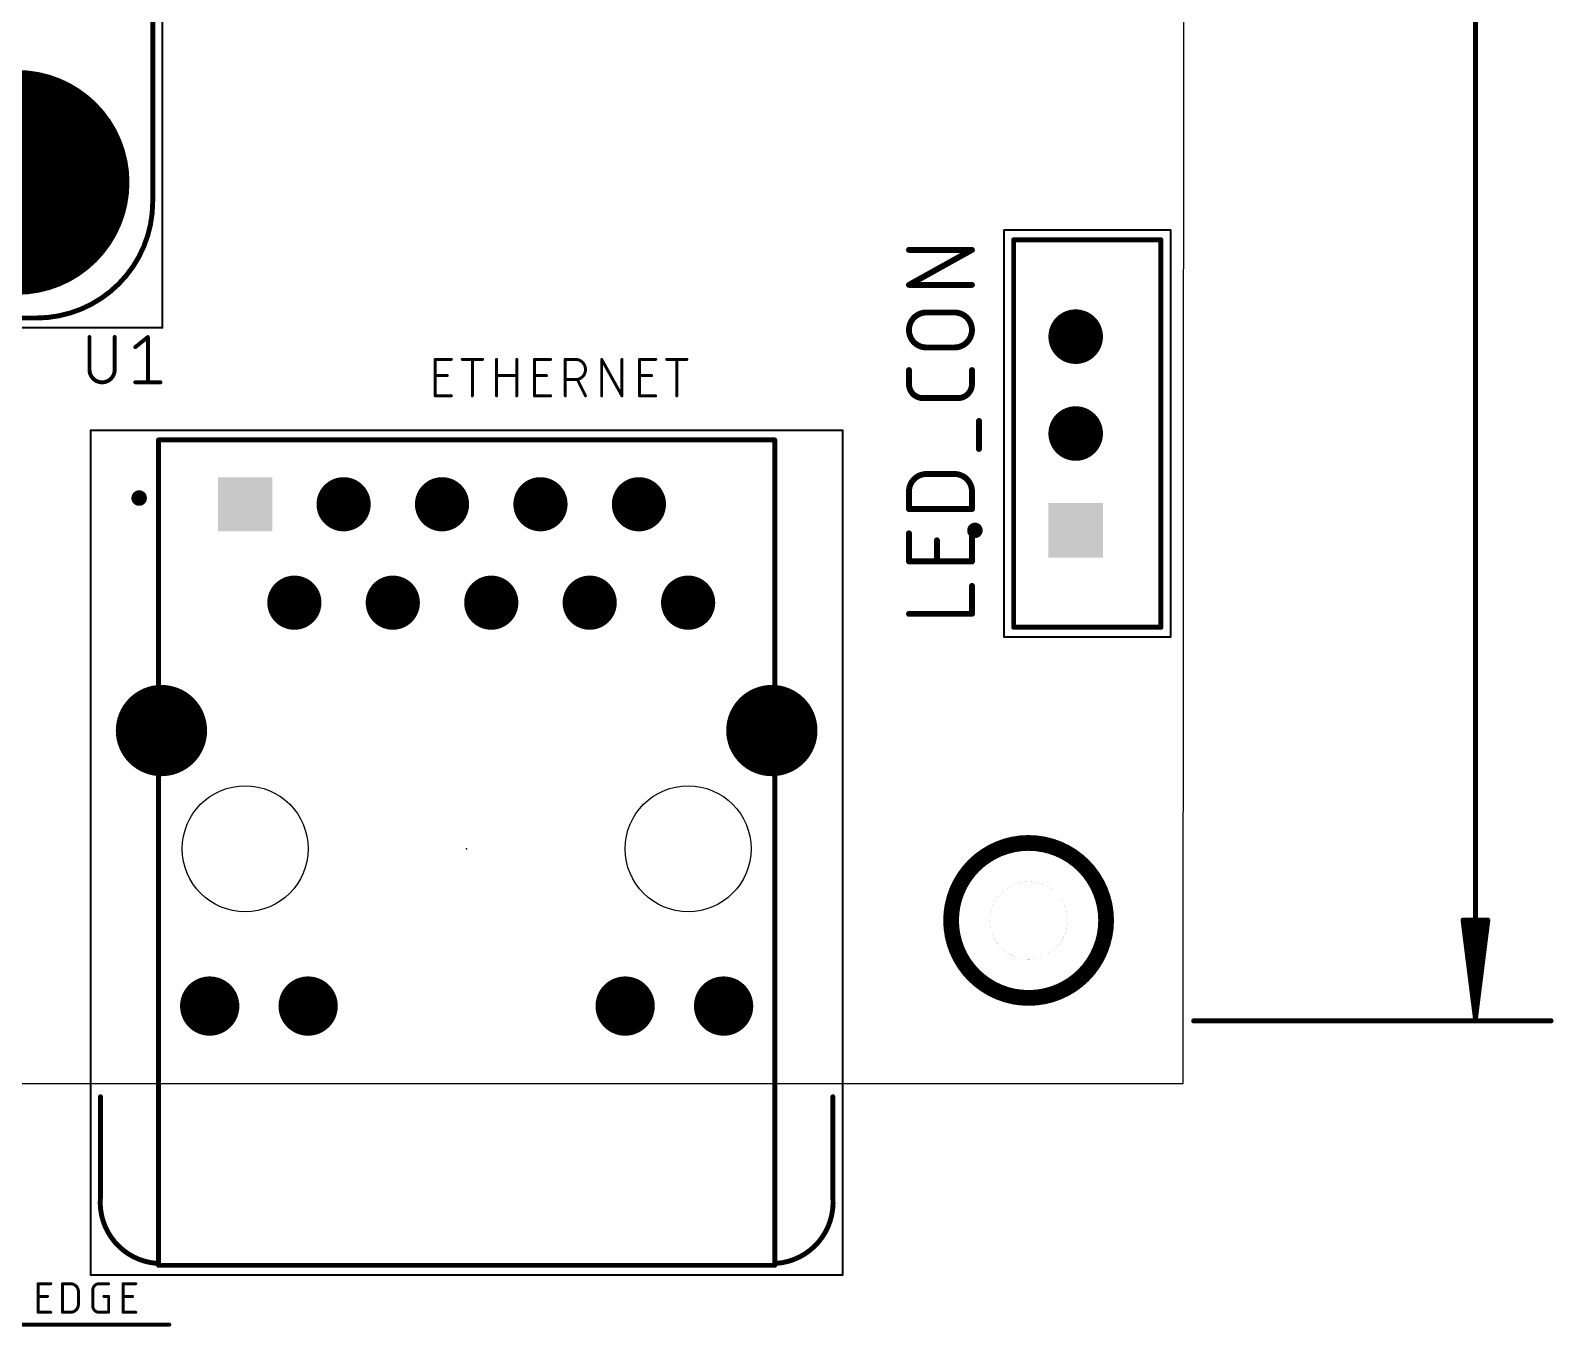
# Model space of a CAD drawing. Extents: x -68 to 70, y -45 to 46.
# Drawn here: x 30.75 to 70.05, y -44.33 to -10.88 of the extents above; entities that cross this region are included whole.
import ezdxf

# ---------------------------------------------------------------- set-up
doc = ezdxf.new("R2010")
doc.units = 0
for name, color, linetype in [('17', 110, 'CONTINUOUS'), ('20', 31, 'CONTINUOUS'), ('21', 253, 'CONTINUOUS'), ('23', 53, 'CONTINUOUS'), ('25', 253, 'CONTINUOUS'), ('39', 12, 'CONTINUOUS'), ('45', 253, 'CONTINUOUS'), ('51', 253, 'CONTINUOUS')]:
    doc.layers.add(name, color=color, linetype=linetype)

# ---------------------------------------------------------------- blocks, each defined once
blk = doc.blocks.new('SQUAREP')
blk.add_solid([(-0.5, -0.5), (0.5, -0.5), (-0.5, 0.5), (0.5, 0.5)])
blk = doc.blocks.new('ROUNDP')
at = {"const_width": 0.5}
blk.add_lwpolyline([(0, -0.25, 1), (0, 0.25, 1), (0, -0.25)], format="xyb", dxfattribs=at)

msp = doc.modelspace()

# ---------------------------------------------------------------- linework, layer by layer
at = {"layer": '20'}
for p, q in [((60.491, -38.054), (60.536, 39.156)), ((-60.509, -38.054), (60.491, -38.054))]:
    msp.add_line(p, q, dxfattribs=at)
at = {"layer": '20', "const_width": 0.13}
for points in [[(68.03, -36.376), (68.03, 39.494)], [(68.03, -36.376), (67.7108, -33.841)], [(67.7108, -33.841), (68.3492, -33.841)], [(68.03, -36.376), (67.77, -33.841)], [(68.03, -36.376), (67.9, -33.841)], [(68.3492, -33.841), (68.03, -36.376)], [(68.16, -33.841), (68.03, -36.376)], [(68.29, -33.841), (68.03, -36.376)], [(60.76, -36.441), (69.98, -36.441)]]:
    msp.add_lwpolyline(points, dxfattribs=at)
at = {"layer": '20', "const_width": 0.065}
for points in [[(67.743, -33.8369, 1), (67.6785, -33.8451)], [(67.7108, -33.8085, 1), (67.7108, -33.8735)], [(67.8023, -33.8377, 1), (67.7377, -33.8443)], [(67.9325, -33.8393, 1), (67.8675, -33.8427)], [(68.1925, -33.8427, 1), (68.1275, -33.8393)], [(68.3223, -33.8443, 1), (68.2577, -33.8377)], [(68.3815, -33.8451, 1), (68.317, -33.8369)], [(68.3492, -33.8735, 1), (68.3492, -33.8085)], [(60.76, -36.4085, 1), (60.76, -36.4735)], [(67.9978, -36.3719, 1), (68.0622, -36.3801)], [(67.9977, -36.3727, 1), (68.0623, -36.3793)], [(67.9975, -36.3777, 1), (68.0625, -36.3743)], [(67.9975, -36.3743, 1), (68.0625, -36.3777)], [(67.9975, -36.376, 1), (68.0625, -36.376)], [(67.9977, -36.3793, 1), (68.0623, -36.3727)], [(67.9978, -36.3801, 1), (68.0622, -36.3719)], [(69.98, -36.4735, 1), (69.98, -36.4085)]]:
    msp.add_lwpolyline(points, format="xyb", dxfattribs=at)
at = {"layer": '20'}
for centre, radius in [((36.285, -32), 1.625), ((47.715, -32), 1.625), ((56.5, -33.85), 2.1)]:
    msp.add_circle(centre, radius, dxfattribs=at)
at = {"layer": '21'}
for points, const_width in [([(60.5, 39.2), (60.5, -38)], 0.001), ([(33.9, -15.304), (33.9, 18.696)], 0.127), ([(56.115, -26.285), (56.115, -16.285)], 0.127), ([(56.115, -16.285), (59.915, -16.285)], 0.127), ([(59.915, -16.285), (59.915, -26.285)], 0.127), ([(-18.1, -18.304), (30.9, -18.304)], 0.127), ([(34.05, -27.3), (34.05, -21.45)], 0.127), ([(34.05, -21.45), (49.95, -21.45)], 0.127), ([(49.95, -21.45), (49.95, -26.9)], 0.127), ([(59.915, -26.285), (56.115, -26.285)], 0.127), ([(34.05, -42.75), (34.05, -30.75)], 0.127), ([(49.95, -30.75), (49.95, -42.75)], 0.127), ([(60.5, -38), (-60.5, -38)], 0.001), ([(49.95, -42.75), (34.05, -42.75)], 0.127)]:
    msp.add_lwpolyline(points, dxfattribs=dict(at, const_width=const_width))
for points, const_width in [([(30.9, -18.304, 0.4142), (33.9, -15.304)], 0.127), ([(33.9318, -15.304, 1), (33.8682, -15.304)], 0.0635), ([(33.8682, -15.304, 1), (33.9318, -15.304)], 0.0635), ([(56.1468, -16.285, 1), (56.0832, -16.285)], 0.0635), ([(56.115, -16.2533, 1), (56.115, -16.3167)], 0.0635), ([(59.9468, -16.285, 1), (59.8833, -16.285)], 0.0635), ([(59.915, -16.3167, 1), (59.915, -16.2533)], 0.0635), ([(30.9, -18.2723, 1), (30.9, -18.3358)], 0.0635), ([(30.9, -18.3358, 1), (30.9, -18.2723)], 0.0635), ([(34.0818, -21.45, 1), (34.0183, -21.45)], 0.0635), ([(34.05, -21.4183, 1), (34.05, -21.4817)], 0.0635), ([(49.9818, -21.45, 1), (49.9183, -21.45)], 0.0635), ([(49.95, -21.4817, 1), (49.95, -21.4183)], 0.0635), ([(33.55, -23.05, 1), (33.55, -22.85, 1), (33.55, -23.05)], 0.2), ([(55.115, -23.885, 1), (55.115, -23.685, 1), (55.115, -23.885)], 0.2), ([(56.0832, -26.285, 1), (56.1468, -26.285)], 0.0635), ([(56.115, -26.2533, 1), (56.115, -26.3167)], 0.0635), ([(59.8833, -26.285, 1), (59.9468, -26.285)], 0.0635), ([(59.915, -26.3167, 1), (59.915, -26.2533)], 0.0635), ([(49.9183, -26.9, 1), (49.9818, -26.9)], 0.0635), ([(34.0183, -27.3, 1), (34.0818, -27.3)], 0.0635), ([(34.0818, -30.75, 1), (34.0183, -30.75)], 0.0635), ([(49.9818, -30.75, 1), (49.9183, -30.75)], 0.0635), ([(56.5, -34.85, 1), (56.5, -32.85, 1), (56.5, -34.85)], 0.001), ([(60.4997, -38, 1), (60.5003, -38)], 0.0005), ([(60.5, -38.0003, 1), (60.5, -37.9997)], 0.0005), ([(34.05, -42.7182, 1), (34.05, -42.7818)], 0.0635), ([(34.0183, -42.75, 1), (34.0818, -42.75)], 0.0635), ([(49.9183, -42.75, 1), (49.9818, -42.75)], 0.0635), ([(49.95, -42.7818, 1), (49.95, -42.7182)], 0.0635)]:
    msp.add_lwpolyline(points, format="xyb", dxfattribs=dict(at, const_width=const_width))
at = {"layer": '23'}
for p in [(57.715, -21.285), (42, -32)]:
    msp.add_point(p, dxfattribs=at)
at = {"layer": '25'}
for points, const_width in [([(53.4132, -17.4488), (55.0388, -16.5457)], 0.1524), ([(55.0388, -16.5457), (53.4132, -16.5457)], 0.1524), ([(55.0388, -17.4488), (53.4132, -17.4488)], 0.1524), ([(53.8648, -18.1609), (54.5872, -18.1609)], 0.1524), ([(32.269, -18.7948), (32.269, -19.6386)], 0.1016), ([(32.9181, -19.6386), (32.9181, -18.7948)], 0.1016), ([(33.4501, -19.0544), (33.7746, -18.7948)], 0.1016), ([(33.7746, -18.7948), (33.7746, -19.9632)], 0.1016), ([(54.5872, -19.064), (53.8648, -19.064)], 0.1524), ([(41.1881, -20.3119), (41.1881, -19.3721)], 0.0762), ([(41.1881, -19.3721), (41.6058, -19.3721)], 0.0762), ([(41.8874, -19.3721), (42.4095, -19.3721)], 0.0762), ([(42.1484, -20.3119), (42.1484, -19.3721)], 0.0762), ([(42.7713, -20.3119), (42.7713, -19.3721)], 0.0762), ([(43.2934, -19.3721), (43.2934, -20.3119)], 0.0762), ([(43.7484, -20.3119), (43.7484, -19.3721)], 0.0762), ([(43.7484, -19.3721), (44.1661, -19.3721)], 0.0762), ([(44.5448, -20.3119), (44.5448, -19.3721)], 0.0762), ([(44.5448, -19.3721), (44.8059, -19.3721)], 0.0762), ([(45.484, -20.3119), (45.484, -19.3721)], 0.0762), ([(45.484, -19.3721), (46.0061, -20.3119)], 0.0762), ([(46.0061, -20.3119), (46.0061, -19.3721)], 0.0762), ([(46.4611, -20.3119), (46.4611, -19.3721)], 0.0762), ([(46.4611, -19.3721), (46.8788, -19.3721)], 0.0762), ([(47.1604, -19.3721), (47.6825, -19.3721)], 0.0762), ([(47.4215, -20.3119), (47.4215, -19.3721)], 0.0762), ([(53.4132, -20.0094), (53.4132, -19.6481)], 0.1524), ([(55.0388, -19.6481), (55.0388, -20.0094)], 0.1524), ([(33.4501, -19.9632), (34.0992, -19.9632)], 0.1016), ([(41.1881, -19.7898), (41.5014, -19.7898)], 0.0762), ([(42.7713, -19.7898), (43.2934, -19.7898)], 0.0762), ([(43.7484, -19.7898), (44.0617, -19.7898)], 0.0762), ([(44.8059, -19.8942), (44.5448, -19.8942)], 0.0762), ([(45.067, -20.3119), (44.8581, -19.8942)], 0.0762), ([(46.4611, -19.7898), (46.7744, -19.7898)], 0.0762), ([(41.6058, -20.3119), (41.1881, -20.3119)], 0.0762), ([(44.1661, -20.3119), (43.7484, -20.3119)], 0.0762), ([(46.8788, -20.3119), (46.4611, -20.3119)], 0.0762), ([(54.6776, -20.3706), (53.7744, -20.3706)], 0.1524), ([(55.2194, -21.6831), (55.2194, -20.9607)], 0.1524), ([(53.8648, -22.3293), (54.5872, -22.3293)], 0.1524), ([(53.4132, -23.2324), (53.4132, -22.7808)], 0.1524), ([(55.0388, -22.7808), (55.0388, -23.2324)], 0.1524), ([(55.0388, -23.2324), (53.4132, -23.2324)], 0.1524), ([(53.4132, -24.5841), (53.4132, -23.8616)], 0.1524), ([(54.1357, -24.5841), (54.1357, -24.0422)], 0.1524), ([(55.0388, -23.8616), (55.0388, -24.5841)], 0.1524), ([(55.0388, -24.5841), (53.4132, -24.5841)], 0.1524), ([(55.0388, -25.9388), (55.0388, -25.2163)], 0.1524), ([(53.4132, -25.9388), (55.0388, -25.9388)], 0.1524)]:
    msp.add_lwpolyline(points, dxfattribs=dict(at, const_width=const_width))
for points, const_width in [([(53.4132, -16.5076, 1), (53.4132, -16.5838)], 0.0762), ([(55.0573, -16.579, 1), (55.0203, -16.5124)], 0.0762), ([(55.0388, -16.5838, 1), (55.0388, -16.5076)], 0.0762), ([(53.4132, -17.4107, 1), (53.4132, -17.4869)], 0.0762), ([(53.3947, -17.4155, 1), (53.4317, -17.4821)], 0.0762), ([(55.0388, -17.4869, 1), (55.0388, -17.4107)], 0.0762), ([(53.8648, -18.1609, 1), (53.8648, -19.064)], 0.1524), ([(53.8648, -18.1228, 1), (53.8648, -18.199)], 0.0762), ([(53.8648, -18.199, 1), (53.8648, -18.1228)], 0.0762), ([(54.5872, -19.064, 1), (54.5872, -18.1609)], 0.1524), ([(54.5872, -18.1228, 1), (54.5872, -18.199)], 0.0762), ([(54.5872, -18.199, 1), (54.5872, -18.1228)], 0.0762), ([(32.2944, -18.7948, 1), (32.2436, -18.7948)], 0.0508), ([(32.9435, -18.7948, 1), (32.8927, -18.7948)], 0.0508), ([(33.8, -18.7948, 1), (33.7492, -18.7948)], 0.0508), ([(33.7905, -18.8146, 1), (33.7588, -18.775)], 0.0508), ([(33.4342, -19.0346, 1), (33.466, -19.0743)], 0.0508), ([(53.8648, -19.0259, 1), (53.8648, -19.1021)], 0.0762), ([(53.8648, -19.1021, 1), (53.8648, -19.0259)], 0.0762), ([(54.5872, -19.0259, 1), (54.5872, -19.1021)], 0.0762), ([(54.5872, -19.1021, 1), (54.5872, -19.0259)], 0.0762), ([(32.269, -19.6386, 1), (32.9181, -19.6386)], 0.1016), ([(32.2944, -19.6386, 1), (32.2436, -19.6386)], 0.0508), ([(32.2436, -19.6386, 1), (32.2944, -19.6386)], 0.0508), ([(32.9435, -19.6386, 1), (32.8927, -19.6386)], 0.0508), ([(32.8927, -19.6386, 1), (32.9435, -19.6386)], 0.0508), ([(41.2071, -19.3721, 1), (41.169, -19.3721)], 0.0381), ([(41.1881, -19.353, 1), (41.1881, -19.3911)], 0.0381), ([(41.6058, -19.3911, 1), (41.6058, -19.353)], 0.0381), ([(41.8874, -19.353, 1), (41.8874, -19.3911)], 0.0381), ([(42.1675, -19.3721, 1), (42.1294, -19.3721)], 0.0381), ([(42.4095, -19.3911, 1), (42.4095, -19.353)], 0.0381), ([(42.7904, -19.3721, 1), (42.7523, -19.3721)], 0.0381), ([(43.3125, -19.3721, 1), (43.2744, -19.3721)], 0.0381), ([(43.7675, -19.3721, 1), (43.7294, -19.3721)], 0.0381), ([(43.7484, -19.353, 1), (43.7484, -19.3911)], 0.0381), ([(44.1661, -19.3911, 1), (44.1661, -19.353)], 0.0381), ([(44.5639, -19.3721, 1), (44.5258, -19.3721)], 0.0381), ([(44.5448, -19.353, 1), (44.5448, -19.3911)], 0.0381), ([(44.8059, -19.8942, 1), (44.8059, -19.3721)], 0.0762), ([(44.8059, -19.353, 1), (44.8059, -19.3911)], 0.0381), ([(44.8059, -19.3911, 1), (44.8059, -19.353)], 0.0381), ([(45.5007, -19.3628, 1), (45.4674, -19.3814)], 0.0381), ([(45.5031, -19.3721, 1), (45.465, -19.3721)], 0.0381), ([(46.0252, -19.3721, 1), (45.9871, -19.3721)], 0.0381), ([(46.4611, -19.353, 1), (46.4611, -19.3911)], 0.0381), ([(46.4802, -19.3721, 1), (46.4421, -19.3721)], 0.0381), ([(46.8788, -19.3911, 1), (46.8788, -19.353)], 0.0381), ([(47.1604, -19.353, 1), (47.1604, -19.3911)], 0.0381), ([(47.4405, -19.3721, 1), (47.4024, -19.3721)], 0.0381), ([(47.6825, -19.3911, 1), (47.6825, -19.353)], 0.0381), ([(53.4513, -19.6481, 1), (53.3751, -19.6481)], 0.0762), ([(55.0769, -19.6481, 1), (55.0007, -19.6481)], 0.0762), ([(33.4501, -19.9378, 1), (33.4501, -19.9886)], 0.0508), ([(33.7492, -19.9632, 1), (33.8, -19.9632)], 0.0508), ([(34.0992, -19.9886, 1), (34.0992, -19.9378)], 0.0508), ([(41.1881, -19.7707, 1), (41.1881, -19.8088)], 0.0381), ([(41.5014, -19.8088, 1), (41.5014, -19.7707)], 0.0381), ([(42.7713, -19.7707, 1), (42.7713, -19.8088)], 0.0381), ([(43.2934, -19.8088, 1), (43.2934, -19.7707)], 0.0381), ([(43.7484, -19.7707, 1), (43.7484, -19.8088)], 0.0381), ([(44.0617, -19.8088, 1), (44.0617, -19.7707)], 0.0381), ([(44.5448, -19.8752, 1), (44.5448, -19.9133)], 0.0381), ([(44.8059, -19.8752, 1), (44.8059, -19.9133)], 0.0381), ([(44.8059, -19.9133, 1), (44.8059, -19.8752)], 0.0381), ([(44.8751, -19.8857, 1), (44.8411, -19.9027)], 0.0381), ([(46.4611, -19.7707, 1), (46.4611, -19.8088)], 0.0381), ([(46.7744, -19.8088, 1), (46.7744, -19.7707)], 0.0381), ([(53.4513, -20.0093, 1), (53.3751, -20.0094)], 0.0762), ([(53.4132, -20.0094, 0.4142), (53.7744, -20.3706)], 0.1524), ([(53.3751, -20.0094, 1), (53.4513, -20.0094)], 0.0762), ([(54.6776, -20.3706, 0.4142), (55.0388, -20.0094)], 0.1524), ([(55.0769, -20.0094, 1), (55.0007, -20.0094)], 0.0762), ([(55.0007, -20.0094, 1), (55.0769, -20.0094)], 0.0762), ([(41.169, -20.3119, 1), (41.2071, -20.3119)], 0.0381), ([(41.1881, -20.2929, 1), (41.1881, -20.331)], 0.0381), ([(41.6058, -20.331, 1), (41.6058, -20.2929)], 0.0381), ([(42.1294, -20.3119, 1), (42.1675, -20.3119)], 0.0381), ([(42.7523, -20.3119, 1), (42.7904, -20.3119)], 0.0381), ([(43.2744, -20.3119, 1), (43.3125, -20.3119)], 0.0381), ([(43.7484, -20.2929, 1), (43.7484, -20.331)], 0.0381), ([(43.7294, -20.3119, 1), (43.7675, -20.3119)], 0.0381), ([(44.1661, -20.331, 1), (44.1661, -20.2929)], 0.0381), ([(44.5258, -20.3119, 1), (44.5639, -20.3119)], 0.0381), ([(45.0499, -20.3204, 1), (45.084, -20.3034)], 0.0381), ([(45.465, -20.3119, 1), (45.5031, -20.3119)], 0.0381), ([(45.9871, -20.3119, 1), (46.0252, -20.3119)], 0.0381), ([(45.9895, -20.3212, 1), (46.0228, -20.3026)], 0.0381), ([(46.4611, -20.2929, 1), (46.4611, -20.331)], 0.0381), ([(46.4421, -20.3119, 1), (46.4802, -20.3119)], 0.0381), ([(46.8788, -20.331, 1), (46.8788, -20.2929)], 0.0381), ([(47.4024, -20.3119, 1), (47.4405, -20.3119)], 0.0381), ([(53.7744, -20.3325, 1), (53.7744, -20.4087)], 0.0762), ([(53.7744, -20.4087, 1), (53.7744, -20.3325)], 0.0762), ([(54.6776, -20.3325, 1), (54.6776, -20.4087)], 0.0762), ([(54.6776, -20.4087, 1), (54.6776, -20.3325)], 0.0762), ([(55.2575, -20.9607, 1), (55.1813, -20.9607)], 0.0762), ([(55.1813, -21.6831, 1), (55.2575, -21.6831)], 0.0762), ([(53.8648, -22.3293, 0.4142), (53.4132, -22.7808)], 0.1524), ([(53.8648, -22.2912, 1), (53.8648, -22.3674)], 0.0762), ([(53.8648, -22.3674, 1), (53.8648, -22.2912)], 0.0762), ([(55.0388, -22.7808, 0.4142), (54.5872, -22.3293)], 0.1524), ([(54.5872, -22.2912, 1), (54.5872, -22.3674)], 0.0762), ([(54.5872, -22.3674, 1), (54.5872, -22.2912)], 0.0762), ([(53.4513, -22.7808, 1), (53.3751, -22.7808)], 0.0762), ([(53.3751, -22.7808, 1), (53.4513, -22.7808)], 0.0762), ([(55.0769, -22.7808, 1), (55.0007, -22.7808)], 0.0762), ([(55.0007, -22.7808, 1), (55.0769, -22.7808)], 0.0762), ([(53.4132, -23.1943, 1), (53.4132, -23.2705)], 0.0762), ([(55.0388, -23.2705, 1), (55.0388, -23.1943)], 0.0762), ([(53.3751, -23.2324, 1), (53.4513, -23.2324)], 0.0762), ([(55.0007, -23.2324, 1), (55.0769, -23.2324)], 0.0762), ([(53.4513, -23.8616, 1), (53.3751, -23.8616)], 0.0762), ([(54.1738, -24.0422, 1), (54.0976, -24.0422)], 0.0762), ([(55.0769, -23.8616, 1), (55.0007, -23.8616)], 0.0762), ([(53.4132, -24.546, 1), (53.4132, -24.6222)], 0.0762), ([(53.3751, -24.5841, 1), (53.4513, -24.5841)], 0.0762), ([(54.0976, -24.5841, 1), (54.1738, -24.5841)], 0.0762), ([(55.0007, -24.5841, 1), (55.0769, -24.5841)], 0.0762), ([(55.0388, -24.6222, 1), (55.0388, -24.546)], 0.0762), ([(55.0769, -25.2163, 1), (55.0007, -25.2163)], 0.0762), ([(53.4132, -25.9007, 1), (53.4132, -25.9769)], 0.0762), ([(55.0007, -25.9388, 1), (55.0769, -25.9388)], 0.0762), ([(55.0388, -25.9769, 1), (55.0388, -25.9007)], 0.0762)]:
    msp.add_lwpolyline(points, format="xyb", dxfattribs=dict(at, const_width=const_width))
at = {"layer": '39', "const_width": 0.05}
for points in [[(34.15, -18.554), (34.15, 21.946)], [(55.865, -26.535), (55.865, -16.035)], [(55.865, -16.035), (60.165, -16.035)], [(60.165, -16.035), (60.165, -26.535)], [(-21.35, -18.554), (34.15, -18.554)], [(32.3, -21.2), (32.3, -43)], [(51.7, -21.2), (32.3, -21.2)], [(51.7, -43), (51.7, -21.2)], [(60.165, -26.535), (55.865, -26.535)], [(32.3, -43), (51.7, -43)]]:
    msp.add_lwpolyline(points, dxfattribs=at)
at = {"layer": '39', "const_width": 0.025}
for points in [[(55.8775, -16.035, 1), (55.8525, -16.035)], [(55.865, -16.0225, 1), (55.865, -16.0475)], [(60.1775, -16.035, 1), (60.1525, -16.035)], [(60.165, -16.0475, 1), (60.165, -16.0225)], [(34.1375, -18.554, 1), (34.1625, -18.554)], [(34.15, -18.5665, 1), (34.15, -18.5415)], [(32.3125, -21.2, 1), (32.2875, -21.2)], [(32.3, -21.1875, 1), (32.3, -21.2125)], [(51.7125, -21.2, 1), (51.6875, -21.2)], [(51.7, -21.2125, 1), (51.7, -21.1875)], [(55.865, -26.5225, 1), (55.865, -26.5475)], [(55.8525, -26.535, 1), (55.8775, -26.535)], [(60.1525, -26.535, 1), (60.1775, -26.535)], [(60.165, -26.5475, 1), (60.165, -26.5225)], [(32.3, -42.9875, 1), (32.3, -43.0125)], [(32.2875, -43, 1), (32.3125, -43)], [(51.6875, -43, 1), (51.7125, -43)], [(51.7, -43.0125, 1), (51.7, -42.9875)]]:
    msp.add_lwpolyline(points, format="xyb", dxfattribs=at)
at = {"layer": '45', "const_width": 0.4064}
msp.add_lwpolyline([(56.5, -35.85, 1), (56.5, -31.85, 1), (56.5, -35.85)], format="xyb", dxfattribs=at)
at = {"layer": '51'}
for points, const_width in [([(33.9, -15.304), (33.9, 18.696)], 0.127), ([(56.115, -26.285), (56.115, -16.285)], 0.127), ([(56.115, -16.285), (59.915, -16.285)], 0.127), ([(59.915, -16.285), (59.915, -26.285)], 0.127), ([(-18.1, -18.304), (30.9, -18.304)], 0.127), ([(34.05, -21.45), (34.05, -42.75)], 0.127), ([(49.95, -21.45), (34.05, -21.45)], 0.127), ([(49.95, -42.75), (49.95, -21.45)], 0.127), ([(59.915, -26.285), (56.115, -26.285)], 0.127), ([(32.55, -41), (32.55, -38.4)], 0.127), ([(51.45, -41), (51.45, -38.4)], 0.127), ([(34.05, -42.75), (49.95, -42.75)], 0.127), ([(30.9407, -43.9619), (30.9407, -43.2253)], 0.0762), ([(30.9407, -43.2253), (31.2681, -43.2253)], 0.0762), ([(31.5731, -43.9619), (31.5731, -43.2253)], 0.0762), ([(31.5731, -43.2253), (31.7777, -43.2253)], 0.0762), ([(32.5171, -43.2253), (32.7626, -43.2253)], 0.0762), ([(33.1352, -43.9619), (33.1352, -43.2253)], 0.0762), ([(33.1352, -43.2253), (33.4626, -43.2253)], 0.0762), ([(30.9407, -43.5527), (31.1862, -43.5527)], 0.0762), ([(31.9823, -43.4299), (31.9823, -43.7573)], 0.0762), ([(32.3534, -43.7982), (32.3534, -43.389)], 0.0762), ([(32.6398, -43.5527), (32.7626, -43.5527)], 0.0762), ([(32.7626, -43.5527), (32.7626, -43.9619)], 0.0762), ([(33.1352, -43.5527), (33.3808, -43.5527)], 0.0762), ([(31.2681, -43.9619), (30.9407, -43.9619)], 0.0762), ([(31.7777, -43.9619), (31.5731, -43.9619)], 0.0762), ([(32.7626, -43.9619), (32.5171, -43.9619)], 0.0762), ([(33.4626, -43.9619), (33.1352, -43.9619)], 0.0762), ([(27.9, -44.28), (34.33, -44.28)], 0.1)]:
    msp.add_lwpolyline(points, dxfattribs=dict(at, const_width=const_width))
for points, const_width in [([(30.9, -18.304, 0.4142), (33.9, -15.304)], 0.127), ([(33.9318, -15.304, 1), (33.8682, -15.304)], 0.0635), ([(33.8682, -15.304, 1), (33.9318, -15.304)], 0.0635), ([(56.1468, -16.285, 1), (56.0832, -16.285)], 0.0635), ([(56.115, -16.2533, 1), (56.115, -16.3167)], 0.0635), ([(59.9468, -16.285, 1), (59.8833, -16.285)], 0.0635), ([(59.915, -16.3167, 1), (59.915, -16.2533)], 0.0635), ([(30.9, -18.2723, 1), (30.9, -18.3358)], 0.0635), ([(30.9, -18.3358, 1), (30.9, -18.2723)], 0.0635), ([(34.0818, -21.45, 1), (34.0183, -21.45)], 0.0635), ([(34.05, -21.4183, 1), (34.05, -21.4817)], 0.0635), ([(49.9818, -21.45, 1), (49.9183, -21.45)], 0.0635), ([(49.95, -21.4817, 1), (49.95, -21.4183)], 0.0635), ([(33.55, -23.05, 1), (33.55, -22.85, 1), (33.55, -23.05)], 0.2), ([(55.115, -23.885, 1), (55.115, -23.685, 1), (55.115, -23.885)], 0.2), ([(56.0832, -26.285, 1), (56.1468, -26.285)], 0.0635), ([(56.115, -26.2533, 1), (56.115, -26.3167)], 0.0635), ([(59.8833, -26.285, 1), (59.9468, -26.285)], 0.0635), ([(59.915, -26.3167, 1), (59.915, -26.2533)], 0.0635), ([(32.5818, -38.4, 1), (32.5183, -38.4)], 0.0635), ([(51.4818, -38.4, 1), (51.4183, -38.4)], 0.0635), ([(32.55, -41, 0.4142), (34, -42.7)], 0.127), ([(32.5183, -41, 1), (32.5818, -41)], 0.0635), ([(32.5817, -41.0025, 1), (32.5183, -40.9975)], 0.0635), ([(50, -42.7, 0.4142), (51.45, -41)], 0.127), ([(51.4817, -40.9975, 1), (51.4183, -41.0025)], 0.0635), ([(51.4183, -41, 1), (51.4818, -41)], 0.0635), ([(33.9975, -42.7317, 1), (34.0025, -42.6683)], 0.0635), ([(34.05, -42.7182, 1), (34.05, -42.7818)], 0.0635), ([(34.0183, -42.75, 1), (34.0818, -42.75)], 0.0635), ([(49.9183, -42.75, 1), (49.9818, -42.75)], 0.0635), ([(49.95, -42.7818, 1), (49.95, -42.7182)], 0.0635), ([(49.9975, -42.6683, 1), (50.0025, -42.7317)], 0.0635), ([(30.9597, -43.2253, 1), (30.9216, -43.2253)], 0.0381), ([(30.9407, -43.2063, 1), (30.9407, -43.2444)], 0.0381), ([(31.2681, -43.2444, 1), (31.2681, -43.2063)], 0.0381), ([(31.5921, -43.2253, 1), (31.554, -43.2253)], 0.0381), ([(31.5731, -43.2063, 1), (31.5731, -43.2444)], 0.0381), ([(31.9823, -43.4299, 0.4142), (31.7777, -43.2253)], 0.0762), ([(31.7777, -43.2063, 1), (31.7777, -43.2444)], 0.0381), ([(31.7777, -43.2444, 1), (31.7777, -43.2063)], 0.0381), ([(32.5171, -43.2253, 0.4142), (32.3534, -43.389)], 0.0762), ([(32.5171, -43.2063, 1), (32.5171, -43.2444)], 0.0381), ([(32.5171, -43.2443, 1), (32.5171, -43.2062)], 0.0381), ([(32.7626, -43.2444, 1), (32.7626, -43.2063)], 0.0381), ([(33.1543, -43.2253, 1), (33.1162, -43.2253)], 0.0381), ([(33.1352, -43.2063, 1), (33.1352, -43.2444)], 0.0381), ([(33.4626, -43.2444, 1), (33.4626, -43.2063)], 0.0381), ([(30.9407, -43.5336, 1), (30.9407, -43.5717)], 0.0381), ([(31.1862, -43.5717, 1), (31.1862, -43.5336)], 0.0381), ([(32.0014, -43.4299, 1), (31.9633, -43.4299)], 0.0381), ([(31.9633, -43.4299, 1), (32.0014, -43.4299)], 0.0381), ([(32.3724, -43.389, 1), (32.3343, -43.389)], 0.0381), ([(32.3343, -43.389, 1), (32.3724, -43.389)], 0.0381), ([(32.6398, -43.5336, 1), (32.6398, -43.5717)], 0.0381), ([(32.7816, -43.5527, 1), (32.7435, -43.5527)], 0.0381), ([(32.7626, -43.5717, 1), (32.7626, -43.5336)], 0.0381), ([(33.1352, -43.5336, 1), (33.1352, -43.5717)], 0.0381), ([(33.3808, -43.5717, 1), (33.3808, -43.5336)], 0.0381), ([(30.9407, -43.9428, 1), (30.9407, -43.9809)], 0.0381), ([(30.9216, -43.9619, 1), (30.9597, -43.9619)], 0.0381), ([(31.2681, -43.9809, 1), (31.2681, -43.9428)], 0.0381), ([(31.554, -43.9619, 1), (31.5921, -43.9619)], 0.0381), ([(31.5731, -43.9428, 1), (31.5731, -43.9809)], 0.0381), ([(31.7777, -43.9619, 0.4142), (31.9823, -43.7573)], 0.0762), ([(31.7777, -43.9429, 1), (31.7777, -43.9809)], 0.0381), ([(31.7777, -43.9809, 1), (31.7777, -43.9428)], 0.0381), ([(32.0014, -43.7573, 1), (31.9633, -43.7573)], 0.0381), ([(31.9633, -43.7573, 1), (32.0014, -43.7573)], 0.0381), ([(32.3724, -43.7982, 1), (32.3343, -43.7982)], 0.0381), ([(32.3343, -43.7982, 1), (32.3724, -43.7982)], 0.0381), ([(32.3534, -43.7982, 0.4142), (32.5171, -43.9619)], 0.0762), ([(32.5171, -43.9428, 1), (32.5171, -43.9809)], 0.0381), ([(32.5171, -43.9809, 1), (32.5171, -43.9428)], 0.0381), ([(32.7435, -43.9619, 1), (32.7816, -43.9619)], 0.0381), ([(32.7626, -43.9809, 1), (32.7626, -43.9428)], 0.0381), ([(33.1352, -43.9428, 1), (33.1352, -43.9809)], 0.0381), ([(33.1162, -43.9619, 1), (33.1543, -43.9619)], 0.0381), ([(33.4626, -43.9809, 1), (33.4626, -43.9428)], 0.0381), ([(34.33, -44.305, 1), (34.33, -44.255)], 0.05)]:
    msp.add_lwpolyline(points, format="xyb", dxfattribs=dict(at, const_width=const_width))

# ---------------------------------------------------------------- block references
at = {"layer": '17'}
for name, p, xscale, yscale, rotation in [('ROUNDP', (30.4, -14.804), 5.8, 5.8, 180), ('ROUNDP', (30.4, -14.804), 5.8, 5.8, 180), ('ROUNDP', (57.715, -18.785), 1.408, 1.408, 90), ('ROUNDP', (57.715, -18.785), 1.408, 1.408, 90), ('ROUNDP', (57.715, -21.285), 1.408, 1.408, 90), ('ROUNDP', (57.715, -21.285), 1.408, 1.408, 90), ('SQUAREP', (57.715, -23.785), 1.408, 1.408, 90), ('SQUAREP', (57.715, -23.785), 1.408, 1.408, 90)]:
    msp.add_blockref(name, p, dxfattribs=dict(at, xscale=xscale, yscale=yscale, rotation=rotation))
for name, p, xscale, yscale in [('SQUAREP', (36.285, -23.11), 1.398, 1.398), ('SQUAREP', (36.285, -23.11), 1.398, 1.398), ('ROUNDP', (38.825, -23.11), 1.398, 1.398), ('ROUNDP', (38.825, -23.11), 1.398, 1.398), ('ROUNDP', (41.365, -23.11), 1.398, 1.398), ('ROUNDP', (41.365, -23.11), 1.398, 1.398), ('ROUNDP', (43.905, -23.11), 1.398, 1.398), ('ROUNDP', (43.905, -23.11), 1.398, 1.398), ('ROUNDP', (46.445, -23.11), 1.398, 1.398), ('ROUNDP', (46.445, -23.11), 1.398, 1.398), ('ROUNDP', (37.555, -25.65), 1.398, 1.398), ('ROUNDP', (37.555, -25.65), 1.398, 1.398), ('ROUNDP', (40.095, -25.65), 1.398, 1.398), ('ROUNDP', (40.095, -25.65), 1.398, 1.398), ('ROUNDP', (42.635, -25.65), 1.398, 1.398), ('ROUNDP', (42.635, -25.65), 1.398, 1.398), ('ROUNDP', (45.175, -25.65), 1.398, 1.398), ('ROUNDP', (45.175, -25.65), 1.398, 1.398), ('ROUNDP', (47.715, -25.65), 1.398, 1.398), ('ROUNDP', (47.715, -25.65), 1.398, 1.398), ('ROUNDP', (34.125, -28.95), 2.355, 2.355), ('ROUNDP', (34.125, -28.95), 2.355, 2.355), ('ROUNDP', (49.875, -28.95), 2.355, 2.355), ('ROUNDP', (49.875, -28.95), 2.355, 2.355), ('ROUNDP', (35.37, -36.06), 1.53, 1.53), ('ROUNDP', (35.37, -36.06), 1.53, 1.53), ('ROUNDP', (37.91, -36.06), 1.53, 1.53), ('ROUNDP', (37.91, -36.06), 1.53, 1.53), ('ROUNDP', (46.09, -36.06), 1.53, 1.53), ('ROUNDP', (46.09, -36.06), 1.53, 1.53), ('ROUNDP', (48.63, -36.06), 1.53, 1.53), ('ROUNDP', (48.63, -36.06), 1.53, 1.53)]:
    msp.add_blockref(name, p, dxfattribs=dict(at, xscale=xscale, yscale=yscale))

doc.saveas('drawing.dxf')
